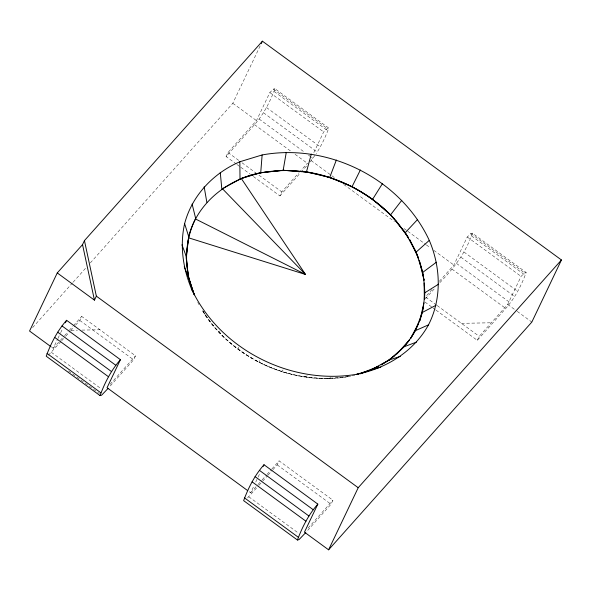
<?xml version="1.0" encoding="UTF-8"?>
<svg xmlns="http://www.w3.org/2000/svg" width="591" height="591" viewBox="0 0 591 591"><rect width="100%" height="100%" fill="white"/><g stroke="black" fill="none" stroke-linecap="round" stroke-linejoin="round"><path stroke-width="0.44" stroke-dasharray="2.96 2.22" d="M236.393 164.076L226.072 156.526L254.529 124.642C263.726 114.233 270.168 101.645 274.941 88.709L328.773 128.092C325.575 136.92 321.386 145.571 316.333 153.52M439.83 282.638C453.755 268.44 466.151 252.283 472.349 233.142L526.182 272.525C521.402 285.46 514.96 298.049 505.763 308.458L477.306 340.342L436.018 310.127M202.661 310.888C232.381 359.926 294.192 386.381 350.308 376.282C319.391 382.318 286.938 376.371 258.991 362.298L259.619 360.599M51.742 347.264L53.22 348.343L57.549 339.271M57.94 338.451L60.304 333.501M60.696 332.674L62.661 328.552M75.559 325.183L79.792 320.433L81.706 316.429L135.531 355.812L133.625 359.816L109.409 386.95M90.342 262.906L232.795 103.277L260.439 45.322M226.072 156.526L227.986 152.515L256.464 120.601L269.843 92.558L273.374 89.101L274.941 88.709M253.354 176.487L279.898 195.909L281.811 191.898L298.78 172.882M313.836 152.559L323.669 131.941L327.207 128.483L328.773 128.092M249.143 491.69L250.636 492.783L254.174 485.359M255.748 482.057L257.713 477.934M258.104 477.107L260.077 472.985M272.968 469.616L277.209 464.866L279.115 460.862L332.947 500.245L331.034 504.249L306.212 532.063M439.335 281.331L453.873 265.034L467.252 236.991L470.791 233.534L472.349 233.142M477.306 340.342L479.22 336.331L507.706 304.417L521.077 276.374L524.616 272.916L526.182 272.525M310.068 161.912L315.845 154.214M32.623 327.584L72.53 282.86M73.144 282.173L86.655 267.036M53.22 348.343L59.78 341M60.371 340.335L63.946 336.323M64.545 335.658L68.12 331.654M69.31 330.317L72.856 326.35M73.447 325.685L81.706 316.429M48.381 355.221L61.028 341.465M61.634 340.785L65.269 336.715M65.874 336.035L70.107 331.285M70.713 330.613L74.954 325.863M110.081 384.335L135.531 355.812M299.386 172.203L307.261 163.375M279.898 195.909L300.479 172.838M301.085 172.166L306.537 166.056M250.636 492.783L257.299 485.307M257.905 484.627L261.54 480.557M262.145 479.877L266.393 475.12M266.999 474.44L271.239 469.69M271.845 469.01L279.115 460.862M432.058 289.479L425.394 296.955L436.424 305.022M247.57 497.91L258.437 485.898M259.043 485.218L262.072 481.828M262.677 481.148L267.516 475.718M268.122 475.046L272.362 470.296M425.298 298.92L434.983 288.068M308.096 528.088L332.947 500.245M281.316 371.562L283.089 369.944M304.579 377.102L307.719 375.588M327.872 378.691L331.115 377.619M352.096 375.839L354.785 375.174M348.446 376.053C292.981 386.588 232.108 358.826 202.846 310.726M71.112 330.288L77.421 330.17M81.927 330.096L99.945 329.771M461.438 323.321L491.306 322.789M202.75 310.859C215.745 333.198 236.577 349.961 258.991 362.298M273.374 89.101L327.207 128.483M470.791 233.534L524.616 272.916M274.121 91.494L327.946 130.877M471.529 235.927L525.355 275.31M269.843 92.558L323.669 131.941M467.252 236.991L521.077 276.374M266.475 107.518L320.307 146.9M463.891 251.951L517.716 291.333M263.475 112.741L317.301 152.123M460.884 257.181L514.717 296.556M259.102 119.013L304.084 151.917M308.502 155.16L310.718 156.778M311.457 157.317L312.927 158.395M456.511 263.446L510.336 302.828M232.795 103.277L256.464 120.601M311.036 160.523L331.123 175.224M331.869 175.763L334.846 177.943M343.77 184.473L394.36 221.492M404.03 228.562L407.007 230.741M407.753 231.288L425.609 244.349M426.347 244.896L430.071 247.614M433.787 250.34L453.873 265.034M507.706 304.417L516.475 310.836M517.206 311.368L531.834 322.065M254.529 124.642L291.393 151.614M295.079 154.31L308.354 164.025M451.938 269.075L505.763 308.458M227.986 152.515L239.045 160.612M241.992 162.769L255.999 173.015M258.954 175.18L281.811 191.898M437.163 305.562L479.22 336.331M237.131 164.616L240.079 166.773M240.818 167.312L250.407 174.33M424.959 302.038L432.331 307.431M433.07 307.97L435.279 309.588M79.792 320.433L133.625 359.816M277.209 464.866L331.034 504.249M51.343 352.317L101.482 389.004M248.752 496.75L298.891 533.437M68.438 370.904L99.406 393.562M197.756 302.378L199.093 304.697M204.87 314.013L205.786 316.303M219.542 330.967L220.487 334.122M238.276 347.043L238.446 349.65"/><path stroke-width="0.89" d="M424.456 299.452L424.833 292.774L424.36 284.751M194.07 294.348L188.315 276.588L186.224 258.141L188.684 236.555C197.195 202.942 227.557 179.272 260.727 172.712L262.131 154.953C328.448 142.726 400.794 178.962 429.28 240.382C440.768 267.162 441.95 298.544 428.505 324.858C414.084 351.017 387.268 367.824 358.493 373.948L356.853 374.421M262.131 154.953L239.843 161.757L240.012 179.029L241.298 178.482L305.532 274.468L195.422 218.929C183.735 242.561 183.808 270.892 194.542 294.843M192.777 291.865C183.284 270.501 179.45 246.646 184.621 223.634C191.986 195.525 213.417 173.089 239.843 161.757M194.099 294.34L188.315 276.588L186.202 256.221L188.684 236.555L184.621 223.634M423.946 302.917L419.765 320.861C426.244 301.89 425.948 280.865 419.721 261.865M188.396 237.759L305.532 274.468L222.401 188.699L241.298 178.482L260.727 172.712L283.163 170.297L286.266 152.36M419.344 321.667L410.494 338.695L415.392 330.65L422.358 312.44L423.437 306.345M260.727 172.712L283.163 170.297L306.463 171.892L311.324 154.074M247.659 490.604L107.052 387.726L120.424 359.683L66.598 320.3C57.416 330.701 50.974 343.282 46.209 356.203L100.042 395.586L101.615 395.18L108.197 388.309M100.042 395.586C104.806 382.658 111.241 370.084 120.424 359.683M51.003 346.725L29.55 331.026L57.261 272.939L82.533 244.615L84.447 240.603L262.411 41.185L561.45 259.974L531.834 322.065L328.589 549.815L304.461 532.159L317.832 504.116L264.007 464.74C254.824 475.134 248.39 487.715 243.625 500.636L297.45 540.019L299.024 539.613L305.606 532.742M297.45 540.019C302.215 527.098 308.65 514.517 317.832 504.116M283.163 170.297L306.463 171.892L329.719 177.433L336.345 160.035M381.867 364.3C397.994 355.257 411.1 341.184 418.31 324.119M65.416 322.775L66.598 320.3M57.261 272.939L94.449 300.147L96.355 296.143L84.447 240.603M261.229 43.668L262.411 41.185M263.224 466.388L264.007 464.74M328.589 549.815L358.205 487.723L561.45 259.974M306.463 171.892C340.135 177.086 371.451 194.217 394.544 219.187C382.68 205.587 367.728 195.392 352.051 186.697L360.362 170.001M418.657 258.437L416.108 252.121L405.249 232.691L395.194 219.808L408.669 238.062L405.249 232.691L390.555 214.873L372.589 199.337L382.458 183.602M390.555 214.873L401.784 200.312M381.092 364.95L389.218 359.971L404.2 346.695L409.445 340.024M396.923 353.898L409.312 340.017M405.249 232.691L417.593 219.483M423.488 276.787L422.72 272.407L416.108 252.121L429.28 240.382M360.104 373.778L371.022 369.959L389.218 359.971L394.825 355.553M422.72 272.407L436.394 262.205M424.833 292.774L438.662 284.116M422.358 312.44L435.995 305.274M356.351 374.443L371.022 369.959L378.831 366.228L360.111 373.726M415.392 330.65L428.505 324.858M404.2 346.695L416.47 342.123M389.218 359.971L400.351 356.403M241.298 178.482C284.98 161.904 335.311 172.52 372.589 199.337M371.022 369.959L380.774 367.151M358.493 373.948C292.168 386.182 219.822 349.946 191.336 288.526M329.719 177.433L352.051 186.697M96.355 296.143L358.205 487.723M62.025 325.929L115.858 365.312M259.442 470.362L313.267 509.745M57.667 332.179L111.492 371.562M255.076 476.612L308.901 515.995M54.675 337.395L108.5 376.77M252.084 481.828L305.916 521.21M47.036 353.418L100.862 392.801M244.445 497.851L298.27 537.234M409.615 239.569L416.108 252.121M409.6 239.606L418.583 258.415M184.222 266.704L188.315 276.588M181.954 244.792L186.202 256.221M192.112 204.05L195.651 218.345M419.189 260.106L424.094 280.297L423.791 278.546M82.533 244.615L94.449 300.147M204.154 186.786L206.835 202.299M220.266 172.498L221.817 189.024M424.131 283.015L424.338 299.312"/></g></svg>
